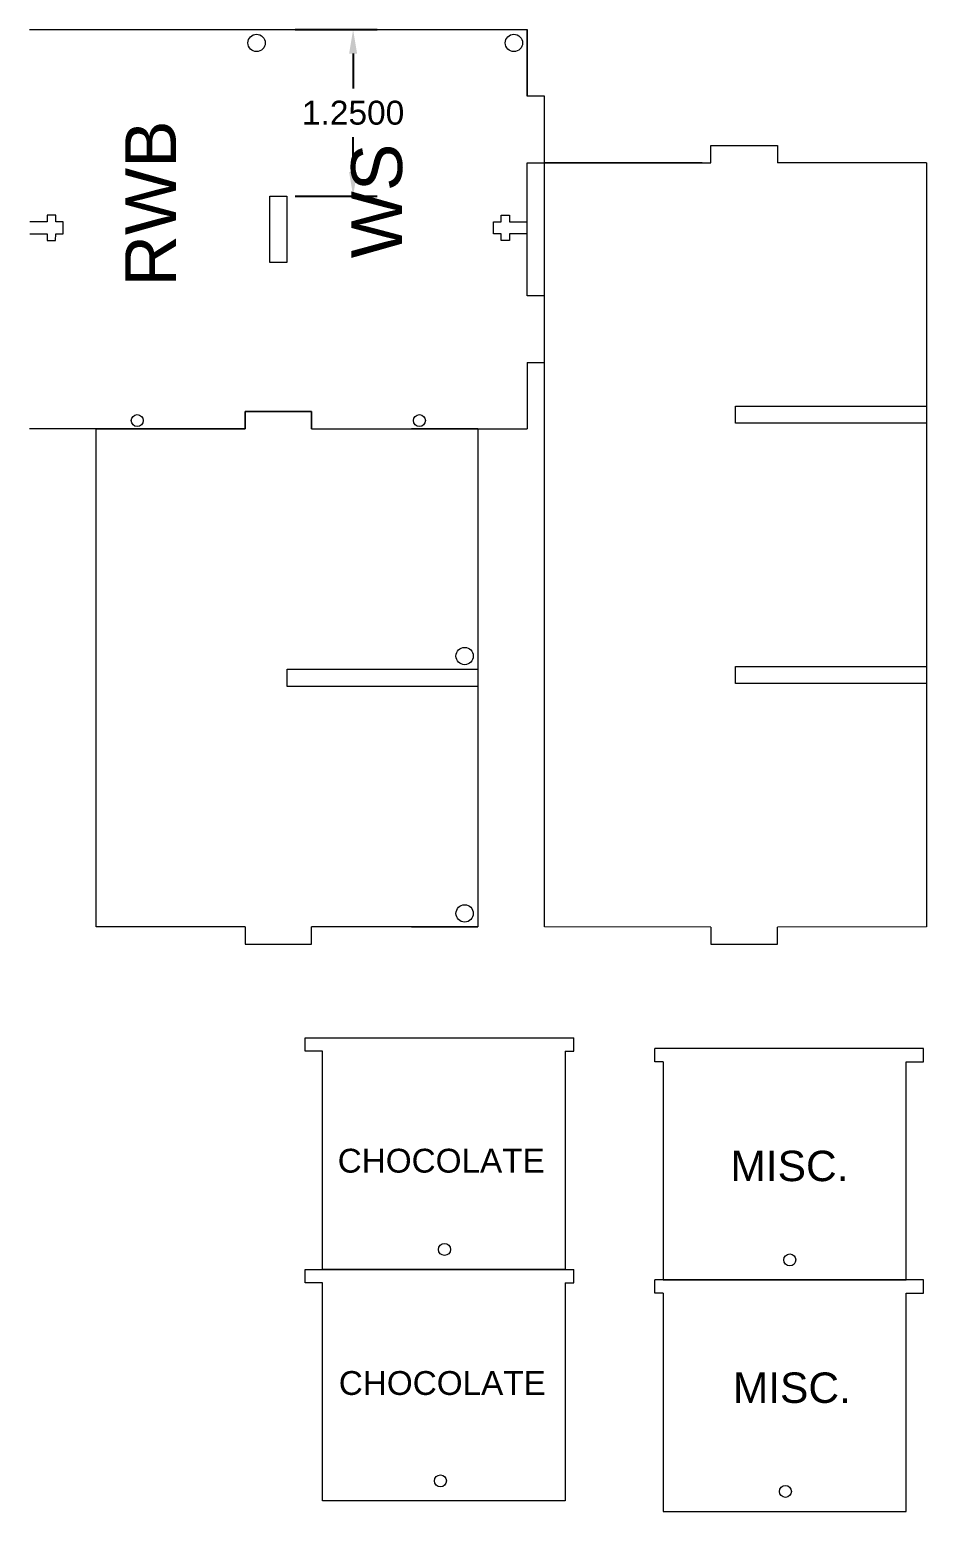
# Model space of a CAD drawing. Header units: inches. Extents: x 5.7 to 64.6, y 3.3 to 60.7.
# Drawn here: x 57.83 to 64.57, y 49.55 to 60.68 of the extents above; entities that cross this region are included whole.
import ezdxf

# ---------------------------------------------------------------- set-up
doc = ezdxf.new("R2010")
doc.units = ezdxf.units.IN
doc.header["$MEASUREMENT"] = 0
doc.layers.add('LASER BLACK', color=7, linetype='Continuous', lineweight=0, true_color=0x000000)
doc.layers.add('LASER MAGENTA', color=6, linetype='Continuous', lineweight=0, true_color=0xff00ff)
doc.styles.get("Standard").update_dxf_attribs({"font": 'Arial.ttf'})
doc.dimstyles.get("Standard").update_dxf_attribs({"dimtxt": 0.18, "dimasz": 0.18, "dimexe": 0.18, "dimexo": 0.0625, "dimgap": 0.09, "dimtad": 0, "dimtih": 1, "dimtoh": 1, "dimdec": 4, "dimzin": 0, "dimdsep": 46, "dimtxsty": 'Standard', "dimcen": 0.09, "dimadec": 0, "dimazin": 0, "dimtfac": 1, "dimtdec": 4, "dimtofl": 0, "dimtmove": 0, "dimatfit": 3, "dimfxl": 1, "dimtolj": 1, "dimtzin": 0, "dimarcsym": 0})

# ---------------------------------------------------------------- blocks, each defined once
blk = doc.blocks.new('*D15')
at = {"layer": 'Defpoints', "color": 0, "transparency": 16777216}
for p in [(59.768, 60.682), (60.266, 60.682), (59.768, 59.432)]:
    blk.add_point(p, dxfattribs=at)
at = {"layer": 'LASER MAGENTA', "color": 0, "lineweight": -2, "transparency": 16777216}
for p, q in [((59.831, 60.682), (60.446, 60.682)), ((60.266, 60.502), (60.266, 60.239)), ((60.266, 59.612), (60.266, 59.875)), ((59.831, 59.432), (60.446, 59.432))]:
    blk.add_line(p, q, dxfattribs=at)
at = {"layer": 'LASER MAGENTA', "color": 0, "transparency": 16777216}
for points in [[(60.236, 60.502), (60.296, 60.502), (60.266, 60.682)], [(60.236, 59.612), (60.296, 59.612), (60.266, 59.432)]]:
    blk.add_solid(points, dxfattribs=at)
at = {"layer": 'LASER MAGENTA', "color": 0, "transparency": 16777216, "insert": (60.266, 60.057), "char_height": 0.18, "attachment_point": 5}
blk.add_mtext('\\A1;1.2500', dxfattribs=at)

msp = doc.modelspace()

# ---------------------------------------------------------------- linework, layer by layer
at = {"layer": 'LASER MAGENTA'}
for p, q in [((57.83422, 60.68218), (61.57422, 60.68218)), ((61.57422, 60.68218), (61.57422, 60.18218)), ((61.70422, 60.18218), (61.57422, 60.18218)), ((61.70422, 59.68218), (61.70422, 60.18218)), ((62.95422, 59.68218), (62.95422, 59.81218)), ((62.95422, 59.81218), (63.45422, 59.81218)), ((63.45422, 59.81218), (63.45422, 59.68218)), ((61.57422, 59.68218), (61.70422, 59.68218)), ((61.70422, 53.94218), (61.70422, 59.68218)), ((62.88922, 59.68218), (61.70422, 59.68218)), ((61.70422, 59.68218), (62.95422, 59.68218)), ((64.57422, 59.68218), (63.45422, 59.68218)), ((64.57422, 59.68218), (64.57422, 53.94218)), ((64.57422, 59.68218), (64.57422, 53.94218)), ((61.57268, 59.23803), (61.57268, 59.14803)), ((61.70422, 58.68218), (61.57422, 58.68218)), ((61.70422, 58.18218), (61.70422, 58.68218)), ((61.57422, 58.18218), (61.57422, 57.68218)), ((61.57422, 58.18218), (61.70422, 58.18218)), ((59.95422, 57.81218), (59.45422, 57.81218)), ((59.45422, 57.81218), (59.45422, 57.68218)), ((59.45422, 57.68218), (59.45422, 57.81218)), ((59.45422, 57.81218), (59.95422, 57.81218)), ((59.95422, 57.68218), (59.95422, 57.81218)), ((59.95422, 57.81218), (59.95422, 57.68218)), ((59.45422, 57.68218), (57.83422, 57.68218)), ((58.33422, 56.06218), (58.33422, 57.68218)), ((58.33422, 57.68218), (59.45422, 57.68218)), ((59.95422, 57.68218), (61.57422, 57.68218)), ((59.95422, 57.68218), (61.20422, 57.68218)), ((61.20422, 57.68218), (60.70422, 57.68218)), ((61.20422, 57.68218), (61.20422, 53.94218)), ((61.20422, 57.68218), (61.20422, 53.94218)), ((58.33422, 53.94218), (58.33422, 56.06218)), ((59.45422, 53.94218), (58.33422, 53.94218)), ((59.45422, 53.94218), (59.45422, 53.81218)), ((61.20422, 53.94218), (59.95422, 53.94218)), ((59.95422, 53.81218), (59.95422, 53.94218)), ((62.95422, 53.94018), (61.70422, 53.94218)), ((62.95422, 53.94018), (62.95422, 53.81018)), ((64.57422, 53.94218), (63.45422, 53.94018)), ((63.45422, 53.81018), (63.45422, 53.94018)), ((59.45422, 53.81218), (59.95422, 53.81218)), ((62.95422, 53.81018), (63.45422, 53.81018)), ((59.90585, 53.00695), (59.90585, 53.10695)), ((59.90585, 53.10695), (61.92385, 53.10695)), ((61.92385, 53.00695), (61.92385, 53.10695)), ((60.03585, 53.00695), (59.90585, 53.00695)), ((60.03585, 51.36795), (60.03585, 53.00695)), ((61.86085, 53.00695), (61.92385, 53.00695)), ((61.86085, 53.00695), (61.86085, 51.36795)), ((64.55235, 53.02799), (62.53435, 53.02799)), ((62.53435, 52.92799), (62.53435, 53.02799)), ((64.55235, 52.92799), (64.55235, 53.02799)), ((62.59735, 52.92799), (62.53435, 52.92799)), ((62.59735, 52.92799), (62.59735, 51.28899)), ((64.42235, 52.92799), (64.55235, 52.92799)), ((64.42235, 51.28899), (64.42235, 52.92799)), ((59.90585, 51.26795), (59.90585, 51.36795)), ((59.90585, 51.36795), (61.92385, 51.36795)), ((61.86085, 51.36795), (60.03585, 51.36795)), ((61.92385, 51.26795), (61.92385, 51.36795)), ((60.03585, 51.26795), (59.90585, 51.26795)), ((60.03585, 49.62895), (60.03585, 51.26795)), ((61.86085, 51.26795), (61.92385, 51.26795)), ((61.86085, 51.26795), (61.86085, 49.62895)), ((64.55235, 51.28899), (62.53435, 51.28899)), ((62.53435, 51.18899), (62.53435, 51.28899)), ((62.59735, 51.28899), (64.42235, 51.28899)), ((64.55235, 51.18899), (64.55235, 51.28899)), ((62.59735, 51.18899), (62.53435, 51.18899)), ((62.59735, 51.18899), (62.59735, 49.54999)), ((64.42235, 51.18899), (64.55235, 51.18899)), ((64.42235, 49.54999), (64.42235, 51.18899)), ((61.86085, 49.62895), (60.03585, 49.62895)), ((62.59735, 49.54999), (64.42235, 49.54999))]:
    msp.add_line(p, q, dxfattribs=at)
at = {"layer": 'LASER MAGENTA', "linetype": 'Continuous'}
for p, q in [((61.57422, 60.18218), (61.57422, 60.68218)), ((61.57422, 58.68218), (61.57422, 59.68218)), ((57.96777, 59.2379), (57.83577, 59.23803)), ((57.96782, 59.2879), (57.96777, 59.2379)), ((58.03082, 59.28783), (57.96782, 59.2879)), ((58.03077, 59.23783), (58.03082, 59.28783)), ((58.08777, 59.23778), (58.03077, 59.23783)), ((58.08768, 59.14778), (58.08777, 59.23778)), ((61.32068, 59.23778), (61.37768, 59.23783)), ((61.32077, 59.14778), (61.32068, 59.23778)), ((61.37763, 59.28783), (61.44063, 59.2879)), ((61.37768, 59.23783), (61.37763, 59.28783)), ((61.44063, 59.2879), (61.44068, 59.2379)), ((61.44068, 59.2379), (61.57268, 59.23803)), ((57.83568, 59.14803), (57.96768, 59.1479)), ((57.96768, 59.1479), (57.96763, 59.0979)), ((58.03063, 59.09783), (58.03068, 59.14783)), ((58.03068, 59.14783), (58.08768, 59.14778)), ((61.37777, 59.14783), (61.32077, 59.14778)), ((61.37782, 59.09783), (61.37777, 59.14783)), ((61.57277, 59.14803), (61.44077, 59.1479)), ((61.44077, 59.1479), (61.44082, 59.0979)), ((57.96763, 59.0979), (58.03063, 59.09783)), ((61.44082, 59.0979), (61.37782, 59.09783)), ((60.70422, 57.68218), (61.20422, 57.68218)), ((60.70422, 53.94218), (61.20422, 53.94218))]:
    msp.add_line(p, q, dxfattribs=at)
at = {"layer": 'LASER MAGENTA'}
for points in [[(59.76822, 58.93218), (59.64022, 58.93218), (59.64022, 59.43218), (59.76822, 59.43218)], [(64.57422, 57.85418), (64.57422, 57.72618), (63.13922, 57.72618), (63.13922, 57.85418)], [(64.57422, 55.89818), (64.57422, 55.77018), (63.13922, 55.77018), (63.13922, 55.89818)], [(59.76922, 55.74818), (59.76922, 55.87618), (61.20422, 55.87618), (61.20422, 55.74818)]]:
    msp.add_lwpolyline(points, close=True, dxfattribs=at)
for centre in [(59.54022, 60.58218), (61.47422, 60.58218), (61.10422, 55.97618), (61.10422, 54.04218)]:
    msp.add_circle(centre, 0.065, dxfattribs=at)
at = {"layer": 'LASER MAGENTA', "linetype": 'Continuous'}
for centre in [(58.64422, 57.74468), (60.76422, 57.74468), (60.95285, 51.51788), (63.54786, 51.43892), (60.92199, 49.77888), (63.51436, 49.69992)]:
    msp.add_circle(centre, 0.045, dxfattribs=at)

# ---------------------------------------------------------------- texts
at = {"layer": 'LASER BLACK'}
for s, p in [('RWB', (58.93572, 58.75288)), ('WS', (60.63427, 58.96409))]:
    msp.add_text(s, height=0.382708, rotation=90, dxfattribs=at).set_placement(p)
for s, height, p in [('CHOCOLATE', 0.178992, (60.1502, 52.09508)), ('MISC.', 0.22857, (63.10193, 52.03091)), ('CHOCOLATE', 0.178992, (60.1583, 50.42488)), ('MISC.', 0.22857, (63.11993, 50.36485))]:
    msp.add_text(s, height=height, dxfattribs=at).set_placement(p)

# ---------------------------------------------------------------- dimensions: what is measured, and where the dimension line sits
at = {"layer": 'LASER MAGENTA'}
dim = msp.add_linear_dim(base=(60.2658, 60.68218), p1=(59.76822, 59.43218), p2=(59.76822, 60.68218), angle=90, dimstyle='Standard', dxfattribs=at)
dim.commit()
dim.dimension.update_dxf_attribs({"geometry": '*D15', "text_midpoint": (60.2658, 60.05718)})

doc.saveas('drawing.dxf')
